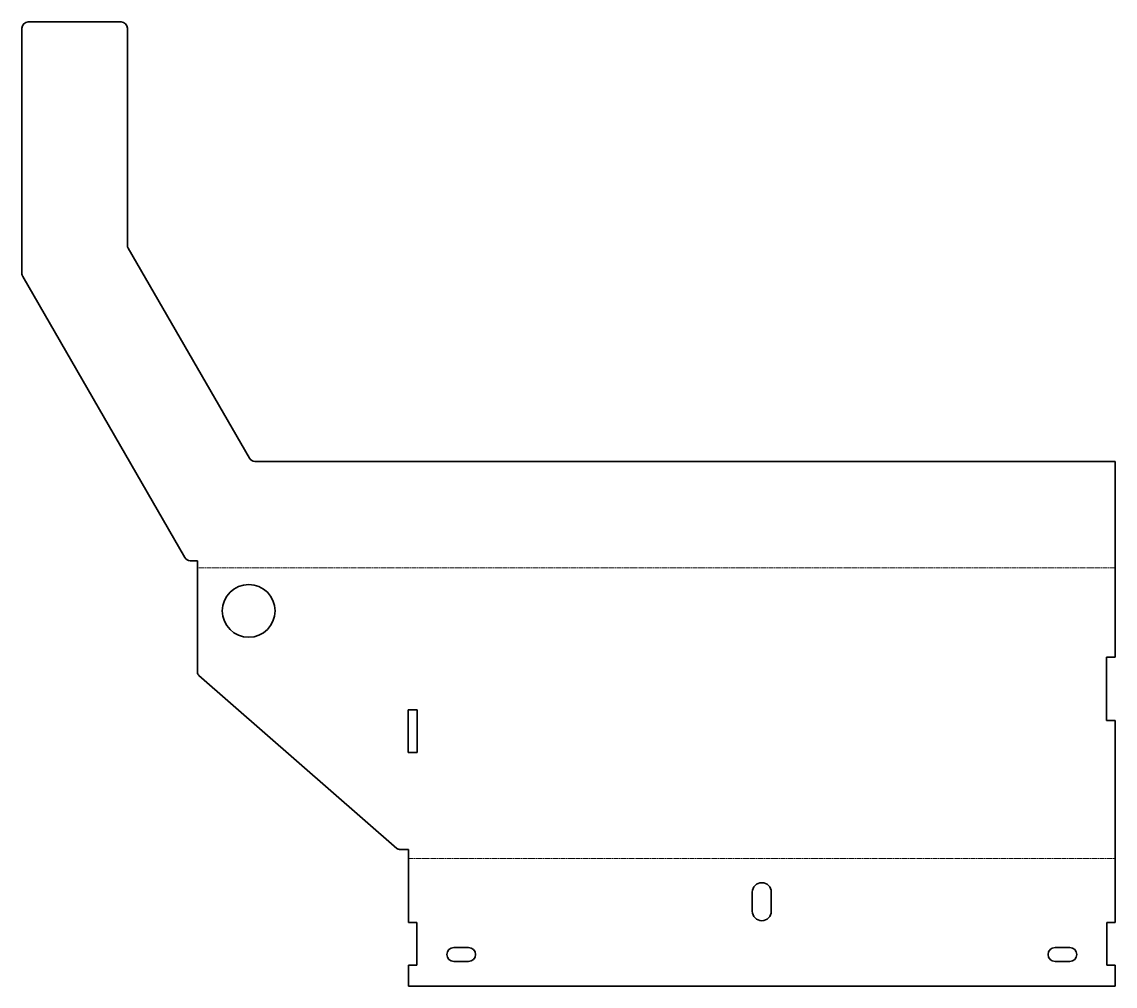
# Model space of a CAD drawing. Header units: millimetres. Extents: x 0 to 518, y 0 to 457.
import ezdxf

# ---------------------------------------------------------------- set-up
doc = ezdxf.new("R2010")
doc.units = ezdxf.units.MM
doc.linetypes.add('Chain', pattern=[13.68, 9.12, -1.14, 2.28, -1.14])
doc.layers.add('SIMUMAK Bend Centerline (ISO)', color=7, linetype='Chain', lineweight=9)
doc.layers.add('SIMUMAK Visible (ISO)', color=7, linetype='Continuous', lineweight=35)

# ---------------------------------------------------------------- blocks, each defined once
blk = doc.blocks.new('CA-SMT-02-CRF01_Chapas Soldadas 1_5_CA-SMT-02-CRF01')
at = {"layer": 'SIMUMAK Bend Centerline (ISO)', "ltscale": 0.263158}
for p, q in [((259.14, -30.26), (-175.86, -30.26)), ((-75.86, -168.04), (259.14, -168.04))]:
    blk.add_line(p, q, dxfattribs=at)
at = {"layer": 'SIMUMAK Visible (ISO)'}
for p, q in [((-212.14, 228.44), (-256.14, 228.44)), ((-259.14, 225.44), (-259.14, 109.24)), ((-209.14, 122.64), (-209.14, 225.44)), ((-151.29, 21.64), (-208.74, 121.14)), ((-258.74, 107.74), (-181.89, -25.36)), ((-148.69, 20.14), (259.14, 20.14)), ((259.14, 20.14), (259.14, -72.55)), ((-179.29, -26.86), (-175.86, -26.86)), ((-175.86, -79.74), (-175.86, -26.86)), ((255.04, -72.55), (259.14, -72.55)), ((255.04, -102.65), (255.04, -72.55)), ((-175.17, -81.25), (-81.42, -163.16)), ((-75.96, -97.55), (-71.76, -97.55)), ((-75.96, -117.75), (-75.96, -97.55)), ((-71.76, -97.55), (-71.76, -117.75)), ((259.14, -102.65), (255.04, -102.65)), ((259.14, -198.24), (259.14, -102.65)), ((-71.76, -117.75), (-75.96, -117.75)), ((-80.11, -163.65), (-75.86, -163.65)), ((-75.86, -198.24), (-75.86, -163.65)), ((87.14, -192.94), (87.14, -183.94)), ((96.14, -183.94), (96.14, -192.94)), ((-75.86, -198.24), (-71.86, -198.24)), ((-71.86, -198.24), (-71.86, -218.44)), ((255.14, -198.24), (259.14, -198.24)), ((255.14, -218.44), (255.14, -198.24)), ((-54.36, -210.14), (-47.36, -210.14)), ((230.64, -210.14), (237.64, -210.14)), ((-47.36, -216.74), (-54.36, -216.74)), ((237.64, -216.74), (230.64, -216.74)), ((-75.86, -228.44), (-75.86, -218.44)), ((-71.86, -218.44), (-75.86, -218.44)), ((259.14, -218.44), (255.14, -218.44)), ((259.14, -218.44), (259.14, -228.44)), ((259.14, -228.44), (-75.86, -228.44))]:
    blk.add_line(p, q, dxfattribs=at)
blk.add_circle((-151.61, -50.65), 12.5, dxfattribs=at)
at = {"layer": 'SIMUMAK Visible (ISO)', "extrusion": (0, 0, -1)}
for centre, radius, start, end in [((256.14, 225.44), 3, 360, 90), ((212.14, 225.44), 3, 90, 180), ((256.14, 109.24), 3, 330, 0), ((179.29, -23.86), 3, 270, 330), ((173.86, -79.74), 2, 311.1432, 0), ((80.11, -161.65), 2, 270, 311.1432), ((-91.64, -183.94), 4.5, 0, 180), ((-91.64, -192.94), 4.5, 180, 0), ((54.36, -213.44), 3.3, 270, 90), ((47.36, -213.44), 3.3, 90, 270), ((-230.64, -213.44), 3.3, 270, 90), ((-237.64, -213.44), 3.3, 90, 270)]:
    blk.add_arc(centre, radius, start, end, dxfattribs=at)
at = {"layer": 'SIMUMAK Visible (ISO)'}
for centre, start, end in [((-206.14, 122.64), 180, 210), ((-148.69, 23.14), 210, 270)]:
    blk.add_arc(centre, 3, start, end, dxfattribs=at)

msp = doc.modelspace()

# ---------------------------------------------------------------- block references
msp.add_blockref('CA-SMT-02-CRF01_Chapas Soldadas 1_5_CA-SMT-02-CRF01', (259.14, 228.44))

doc.saveas('drawing.dxf')
